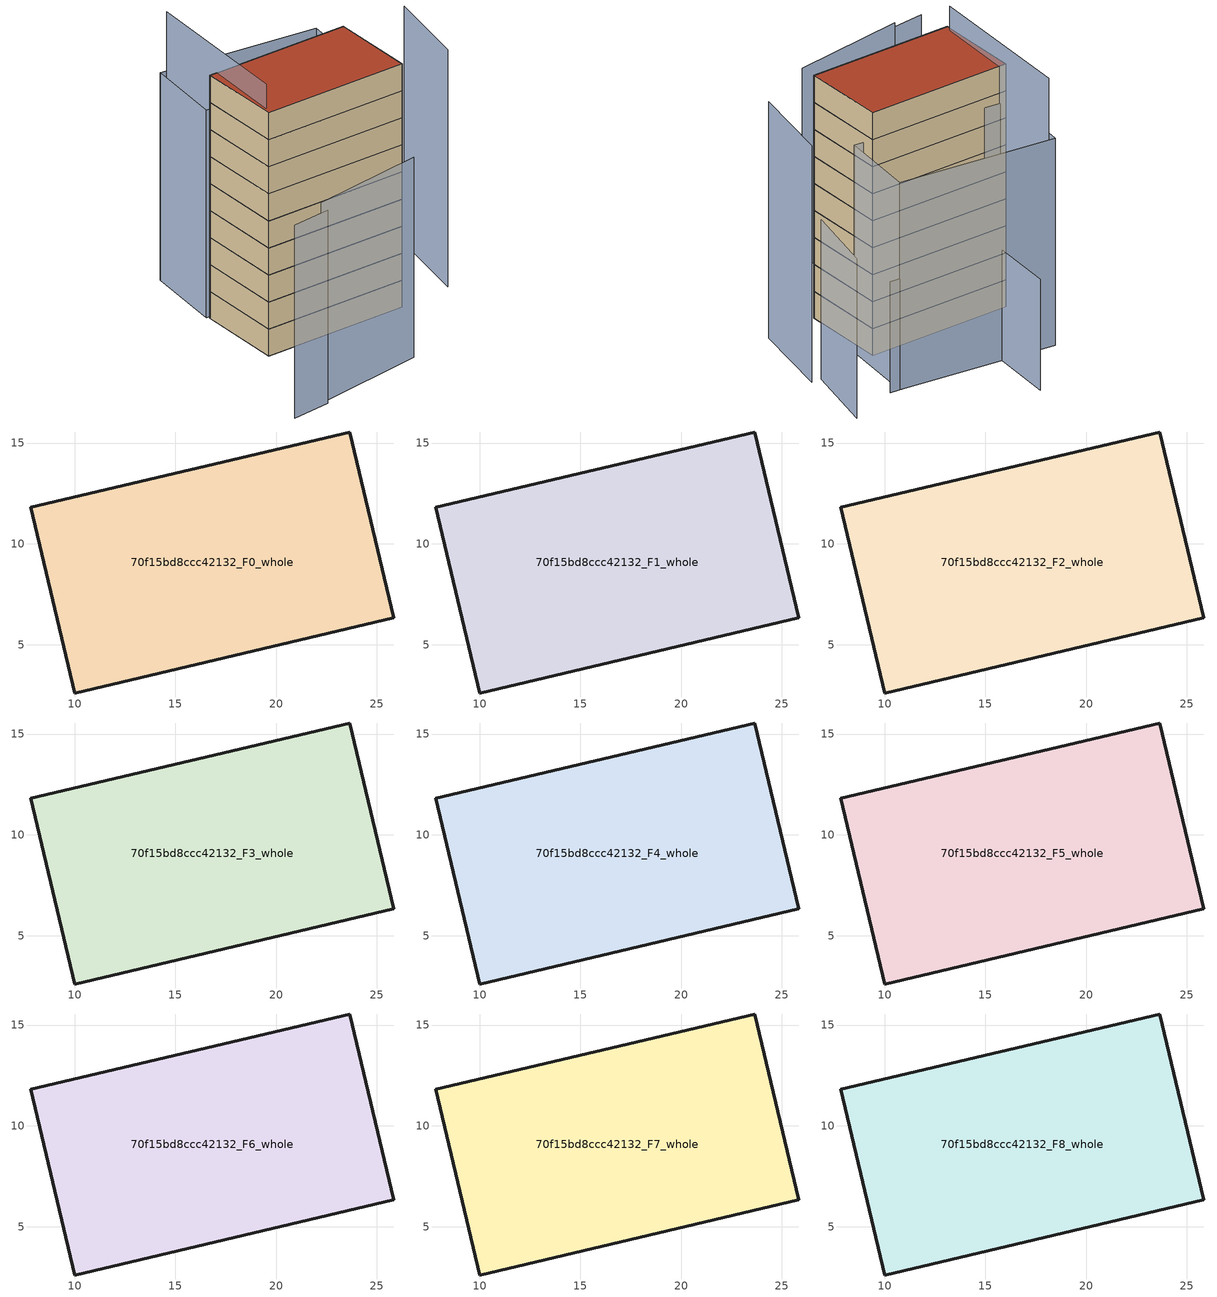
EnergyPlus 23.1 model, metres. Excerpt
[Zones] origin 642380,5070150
70f15bd8ccc42132_F0_whole
 floor ground (EU_floor_Construction): 25.82,6.34 23.65,15.55 7.83,11.82 10.02,2.61 z0
 wall outside (EU_wall_Construction): 25.82,6.34 10.02,2.61 7.83,11.82 23.65,15.55 25.82,6.34 z0:3
70f15bd8ccc42132_F1_whole
 floor to 70f15bd8ccc42132_F0_whole (EU_floor_Construction): 25.82,6.34 23.65,15.55 7.83,11.82 10.01,2.61 z3
 wall outside (EU_wall_Construction): 25.82,6.34 10.02,2.61 7.83,11.82 23.65,15.55 25.82,6.34 z3:6
70f15bd8ccc42132_F2_whole
 floor to 70f15bd8ccc42132_F1_whole (EU_floor_Construction): 25.82,6.34 23.65,15.55 7.83,11.82 10.01,2.61 z6
 wall outside (EU_wall_Construction): 25.82,6.34 10.02,2.61 7.83,11.82 23.65,15.55 25.82,6.34 z6:9
70f15bd8ccc42132_F3_whole
 floor to 70f15bd8ccc42132_F2_whole (EU_floor_Construction): 25.82,6.34 23.65,15.55 7.83,11.82 10.01,2.61 z9
 wall outside (EU_wall_Construction): 25.82,6.34 10.02,2.61 7.83,11.82 23.65,15.55 25.82,6.34 z9:12
70f15bd8ccc42132_F4_whole
 floor to 70f15bd8ccc42132_F3_whole (EU_floor_Construction): 25.82,6.34 23.65,15.55 7.83,11.82 10.01,2.61 z12
 wall outside (EU_wall_Construction): 25.82,6.34 10.02,2.61 7.83,11.82 23.65,15.55 25.82,6.34 z12:15
70f15bd8ccc42132_F5_whole
 floor to 70f15bd8ccc42132_F4_whole (EU_floor_Construction): 25.82,6.34 23.65,15.55 7.83,11.82 10.01,2.61 z15
 wall outside (EU_wall_Construction): 25.82,6.34 10.02,2.61 7.83,11.82 23.65,15.55 25.82,6.34 z15:18
70f15bd8ccc42132_F6_whole
 floor to 70f15bd8ccc42132_F5_whole (EU_floor_Construction): 25.82,6.34 23.65,15.55 7.83,11.82 10.01,2.61 z18
 wall outside (EU_wall_Construction): 25.82,6.34 10.02,2.61 7.83,11.82 23.65,15.55 25.82,6.34 z18:21
70f15bd8ccc42132_F7_whole
 floor to 70f15bd8ccc42132_F6_whole (EU_floor_Construction): 25.82,6.34 23.65,15.55 7.83,11.82 10.01,2.61 z21
 wall outside (EU_wall_Construction): 25.82,6.34 10.02,2.61 7.83,11.82 23.65,15.55 25.82,6.34 z21:24
70f15bd8ccc42132_F8_whole
 floor to 70f15bd8ccc42132_F7_whole (EU_floor_Construction): 25.82,6.34 23.65,15.55 7.83,11.82 10.01,2.61 z24
 wall outside (EU_wall_Construction): 25.82,6.34 10.02,2.61 7.83,11.82 23.65,15.55 25.82,6.34 z24:27
 roof outside (EU_roof_Construction): 23.65,15.55 25.82,6.34 10.02,2.61 7.83,11.82 z27
shading: 10.93,-8.02 22.82,-3.27 z0:22.2; 7.37,-9.72 11.47,-8.32 z0:21.4; 7.17,20.59 10.16,3.44 z0:29.7; 31.49,8.28 31.18,17.99 z0:26.3; 6.55,20.72 23.99,22.79 / 23.99,22.79 25.01,14.16 / 25.01,14.16 7.57,12.09 / 7.57,12.09 6.55,20.72 z0:23; 30.09,17.79 30.09,26.29 z0:17.7; 25.06,22.95 12.59,21.1 / 12.59,21.1 11.51,28.39 z0:12.3
[Building]
EU S2 Campaign: North Axis=0; Terrain=City; Solar Distribution=FullExterior
[Site:Location]
Lyon-Bron: Latitude=45.75; Longitude=5; Time Zone=1; Elevation=198
[SizingPeriod:WeatherFileDays]
AnnualSizingPeriod: Begin Month=1; Begin Day of Month=1; End Month=12; End Day of Month=31; Day of Week for Start Day=Monday; Use Weather File Daylight Saving Period=No; Use Weather File Rain and Snow Indicators=No
[MATERIAL]
EU_InternalMass_Material: Roughness=MediumRough; Thickness=0.1; Conductivity=1; Density=1800; Specific Heat=900; Thermal Absorptance=0.9; Solar Absorptance=0.7; Visible Absorptance=0.7
[MATERIAL:NOMASS] Roughness=MediumRough; Thermal Absorptance=0.9; Solar Absorptance=0.7; Visible Absorptance=0.7
Name | Thermal Resistance
EU_wall_NoMass | 0.776494
EU_roof_NoMass | 0.486893
EU_floor_NoMass | 0.421597
[CONSTRUCTION]
EU_wall_Construction: EU_wall_NoMass
EU_roof_Construction: EU_roof_NoMass
EU_floor_Construction: EU_floor_NoMass
EU_InternalMass_Construction: EU_InternalMass_Material
[ZONE] Type=1; Multiplier=1; Ceiling Height=autocalculate; Volume=461.257; Floor Area=autocalculate; Part of Total Floor Area=Yes
70f15bd8ccc42132_F0_whole; 70f15bd8ccc42132_F1_whole; 70f15bd8ccc42132_F2_whole; 70f15bd8ccc42132_F3_whole; 70f15bd8ccc42132_F4_whole; 70f15bd8ccc42132_F5_whole; 70f15bd8ccc42132_F6_whole; 70f15bd8ccc42132_F7_whole; 70f15bd8ccc42132_F8_whole
[INTERNALMASS] Construction=EU_InternalMass_Construction; Surface Area=153.752
Name | Zone or ZoneList
70f15bd8ccc42132_F0_whole_EU_InternalMass | 70f15bd8ccc42132_F0_whole
70f15bd8ccc42132_F1_whole_EU_InternalMass | 70f15bd8ccc42132_F1_whole
70f15bd8ccc42132_F2_whole_EU_InternalMass | 70f15bd8ccc42132_F2_whole
70f15bd8ccc42132_F3_whole_EU_InternalMass | 70f15bd8ccc42132_F3_whole
70f15bd8ccc42132_F4_whole_EU_InternalMass | 70f15bd8ccc42132_F4_whole
70f15bd8ccc42132_F5_whole_EU_InternalMass | 70f15bd8ccc42132_F5_whole
70f15bd8ccc42132_F6_whole_EU_InternalMass | 70f15bd8ccc42132_F6_whole
70f15bd8ccc42132_F7_whole_EU_InternalMass | 70f15bd8ccc42132_F7_whole
70f15bd8ccc42132_F8_whole_EU_InternalMass | 70f15bd8ccc42132_F8_whole
[OTHEREQUIPMENT] Fuel Type=Electricity; Design Level Calculation Method=Watts/Area; Power per Zone Floor Area=1; Fraction Latent=0; Fraction Radiant=0; Fraction Lost=0; Carbon Dioxide Generation Rate=0; EndUse Subcategory=EU_Step8_InternalGains
Name | Zone or ZoneList or Space or SpaceList | Schedule
EU_Step8_InternalGain_70f15bd8ccc42132_F0_whole_f000 | 70f15bd8ccc42132_F0_whole | EU_Step8_GainSchedule_70f15bd8ccc42132_F0_whole_f000
EU_Step8_InternalGain_70f15bd8ccc42132_F1_whole_f000 | 70f15bd8ccc42132_F1_whole | EU_Step8_GainSchedule_70f15bd8ccc42132_F1_whole_f000
EU_Step8_InternalGain_70f15bd8ccc42132_F2_whole_f000 | 70f15bd8ccc42132_F2_whole | EU_Step8_GainSchedule_70f15bd8ccc42132_F2_whole_f000
EU_Step8_InternalGain_70f15bd8ccc42132_F3_whole_f000 | 70f15bd8ccc42132_F3_whole | EU_Step8_GainSchedule_70f15bd8ccc42132_F3_whole_f000
EU_Step8_InternalGain_70f15bd8ccc42132_F4_whole_f000 | 70f15bd8ccc42132_F4_whole | EU_Step8_GainSchedule_70f15bd8ccc42132_F4_whole_f000
EU_Step8_InternalGain_70f15bd8ccc42132_F5_whole_f000 | 70f15bd8ccc42132_F5_whole | EU_Step8_GainSchedule_70f15bd8ccc42132_F5_whole_f000
EU_Step8_InternalGain_70f15bd8ccc42132_F6_whole_f000 | 70f15bd8ccc42132_F6_whole | EU_Step8_GainSchedule_70f15bd8ccc42132_F6_whole_f000
EU_Step8_InternalGain_70f15bd8ccc42132_F7_whole_f000 | 70f15bd8ccc42132_F7_whole | EU_Step8_GainSchedule_70f15bd8ccc42132_F7_whole_f000
EU_Step8_InternalGain_70f15bd8ccc42132_F8_whole_f000 | 70f15bd8ccc42132_F8_whole | EU_Step8_GainSchedule_70f15bd8ccc42132_F8_whole_f000
[ZONEVENTILATION:DESIGNFLOWRATE] Schedule=EU_AlwaysOn; Design Flow Rate Calculation Method=AirChanges/Hour; Air Changes per Hour=0.693814; Ventilation Type=Natural; Fan Pressure Rise=0; Fan Total Efficiency=1; Constant Term Coefficient=1; Temperature Term Coefficient=0; Velocity Term Coefficient=0; Velocity Squared Term Coefficient=0; Minimum Indoor Temperature=-100; Maximum Indoor Temperature=100; Delta Temperature=-100; Minimum Outdoor Temperature=-100; Maximum Outdoor Temperature=100; Maximum Wind Speed=40
Name | Zone or ZoneList or Space or SpaceList
EU_ConstantAir_70f15bd8ccc42132_F0_whole | 70f15bd8ccc42132_F0_whole
EU_ConstantAir_70f15bd8ccc42132_F1_whole | 70f15bd8ccc42132_F1_whole
EU_ConstantAir_70f15bd8ccc42132_F2_whole | 70f15bd8ccc42132_F2_whole
EU_ConstantAir_70f15bd8ccc42132_F3_whole | 70f15bd8ccc42132_F3_whole
EU_ConstantAir_70f15bd8ccc42132_F4_whole | 70f15bd8ccc42132_F4_whole
EU_ConstantAir_70f15bd8ccc42132_F5_whole | 70f15bd8ccc42132_F5_whole
EU_ConstantAir_70f15bd8ccc42132_F6_whole | 70f15bd8ccc42132_F6_whole
EU_ConstantAir_70f15bd8ccc42132_F7_whole | 70f15bd8ccc42132_F7_whole
EU_ConstantAir_70f15bd8ccc42132_F8_whole | 70f15bd8ccc42132_F8_whole
[HVACTEMPLATE:THERMOSTAT] Constant Heating Setpoint=20; Constant Cooling Setpoint=50
EU_HeatOnly_70f15bd8ccc42132_F0_whole; EU_HeatOnly_70f15bd8ccc42132_F1_whole; EU_HeatOnly_70f15bd8ccc42132_F2_whole; EU_HeatOnly_70f15bd8ccc42132_F3_whole; EU_HeatOnly_70f15bd8ccc42132_F4_whole; EU_HeatOnly_70f15bd8ccc42132_F5_whole; EU_HeatOnly_70f15bd8ccc42132_F6_whole; EU_HeatOnly_70f15bd8ccc42132_F7_whole; EU_HeatOnly_70f15bd8ccc42132_F8_whole
[HVACTEMPLATE:ZONE:IDEALLOADSAIRSYSTEM] System Availability Schedule=EU_AlwaysOn; Maximum Heating Supply Air Temperature=50; Minimum Cooling Supply Air Temperature=13; Maximum Heating Supply Air Humidity Ratio=0.0156; Minimum Cooling Supply Air Humidity Ratio=0.0077; Heating Limit=NoLimit; Cooling Limit=NoLimit; Heating Availability Schedule=EU_AlwaysOn; Cooling Availability Schedule=EU_CoolingOff; Dehumidification Control Type=ConstantSensibleHeatRatio; Cooling Sensible Heat Ratio=0.7; Dehumidification Setpoint=60; Humidification Control Type=None; Humidification Setpoint=30; Outdoor Air Method=None; Outdoor Air Flow Rate per Person=0.00944; Outdoor Air Flow Rate per Zone Floor Area=0; Outdoor Air Flow Rate per Zone=0; Demand Controlled Ventilation Type=None; Outdoor Air Economizer Type=NoEconomizer; Heat Recovery Type=None; Sensible Heat Recovery Effectiveness=0.7; Latent Heat Recovery Effectiveness=0.65
Name | Template Thermostat
70f15bd8ccc42132_F0_whole | EU_HeatOnly_70f15bd8ccc42132_F0_whole
70f15bd8ccc42132_F1_whole | EU_HeatOnly_70f15bd8ccc42132_F1_whole
70f15bd8ccc42132_F2_whole | EU_HeatOnly_70f15bd8ccc42132_F2_whole
70f15bd8ccc42132_F3_whole | EU_HeatOnly_70f15bd8ccc42132_F3_whole
70f15bd8ccc42132_F4_whole | EU_HeatOnly_70f15bd8ccc42132_F4_whole
70f15bd8ccc42132_F5_whole | EU_HeatOnly_70f15bd8ccc42132_F5_whole
70f15bd8ccc42132_F6_whole | EU_HeatOnly_70f15bd8ccc42132_F6_whole
70f15bd8ccc42132_F7_whole | EU_HeatOnly_70f15bd8ccc42132_F7_whole
70f15bd8ccc42132_F8_whole | EU_HeatOnly_70f15bd8ccc42132_F8_whole
[SIZING:ZONE] Zone Cooling Design Supply Air Temperature Input Method=SupplyAirTemperature; Zone Cooling Design Supply Air Temperature=13; Zone Heating Design Supply Air Temperature Input Method=SupplyAirTemperature; Zone Heating Design Supply Air Temperature=50; Zone Cooling Design Supply Air Humidity Ratio=0.008; Zone Heating Design Supply Air Humidity Ratio=0.008; Cooling Design Air Flow Method=DesignDay; Cooling Design Air Flow Rate=0; Cooling Minimum Air Flow per Zone Floor Area=0.000762; Cooling Minimum Air Flow=0; Cooling Minimum Air Flow Fraction=0.2; Heating Design Air Flow Method=DesignDay; Heating Design Air Flow Rate=0; Heating Maximum Air Flow per Zone Floor Area=0.002032; Heating Maximum Air Flow=0.141576; Heating Maximum Air Flow Fraction=0.3; Account for Dedicated Outdoor Air System=No; Dedicated Outdoor Air System Control Strategy=NeutralSupplyAir; Dedicated Outdoor Air Low Setpoint Temperature for Design=autosize; Dedicated Outdoor Air High Setpoint Temperature for Design=autosize; Zone Load Sizing Method=Sensible Load Only No Latent Load; Zone Latent Cooling Design Supply Air Humidity Ratio Input Method=HumidityRatioDifference; Zone Cooling Design Supply Air Humidity Ratio Difference=0.005; Zone Latent Heating Design Supply Air Humidity Ratio Input Method=HumidityRatioDifference; Zone Humidification Design Supply Air Humidity Ratio Difference=0.005
70f15bd8ccc42132_F0_whole; 70f15bd8ccc42132_F1_whole; 70f15bd8ccc42132_F2_whole; 70f15bd8ccc42132_F3_whole; 70f15bd8ccc42132_F4_whole; 70f15bd8ccc42132_F5_whole; 70f15bd8ccc42132_F6_whole; 70f15bd8ccc42132_F7_whole; 70f15bd8ccc42132_F8_whole
[SCHEDULE:CONSTANT]
Name | Hourly Value
EU_AlwaysOn | 1
EU_CoolingOff | 0
[SCHEDULE:FILE] Column Number=1; Rows to Skip at Top=0; Number of Hours of Data=8760; Column Separator=Comma; Interpolate to Timestep=No; Minutes per Item=60; Adjust Schedule for Daylight Savings=Yes
Name | File
EU_Step8_GainSchedule_70f15bd8ccc42132_F0_whole_f000 | ../../schedules/70f15bd8ccc42132/70f15bd8ccc42132_F0_whole_f000_gain.csv
EU_Step8_GainSchedule_70f15bd8ccc42132_F1_whole_f000 | ../../schedules/70f15bd8ccc42132/70f15bd8ccc42132_F1_whole_f000_gain.csv
EU_Step8_GainSchedule_70f15bd8ccc42132_F2_whole_f000 | ../../schedules/70f15bd8ccc42132/70f15bd8ccc42132_F2_whole_f000_gain.csv
EU_Step8_GainSchedule_70f15bd8ccc42132_F3_whole_f000 | ../../schedules/70f15bd8ccc42132/70f15bd8ccc42132_F3_whole_f000_gain.csv
EU_Step8_GainSchedule_70f15bd8ccc42132_F4_whole_f000 | ../../schedules/70f15bd8ccc42132/70f15bd8ccc42132_F4_whole_f000_gain.csv
EU_Step8_GainSchedule_70f15bd8ccc42132_F5_whole_f000 | ../../schedules/70f15bd8ccc42132/70f15bd8ccc42132_F5_whole_f000_gain.csv
EU_Step8_GainSchedule_70f15bd8ccc42132_F6_whole_f000 | ../../schedules/70f15bd8ccc42132/70f15bd8ccc42132_F6_whole_f000_gain.csv
EU_Step8_GainSchedule_70f15bd8ccc42132_F7_whole_f000 | ../../schedules/70f15bd8ccc42132/70f15bd8ccc42132_F7_whole_f000_gain.csv
EU_Step8_GainSchedule_70f15bd8ccc42132_F8_whole_f000 | ../../schedules/70f15bd8ccc42132/70f15bd8ccc42132_F8_whole_f000_gain.csv
